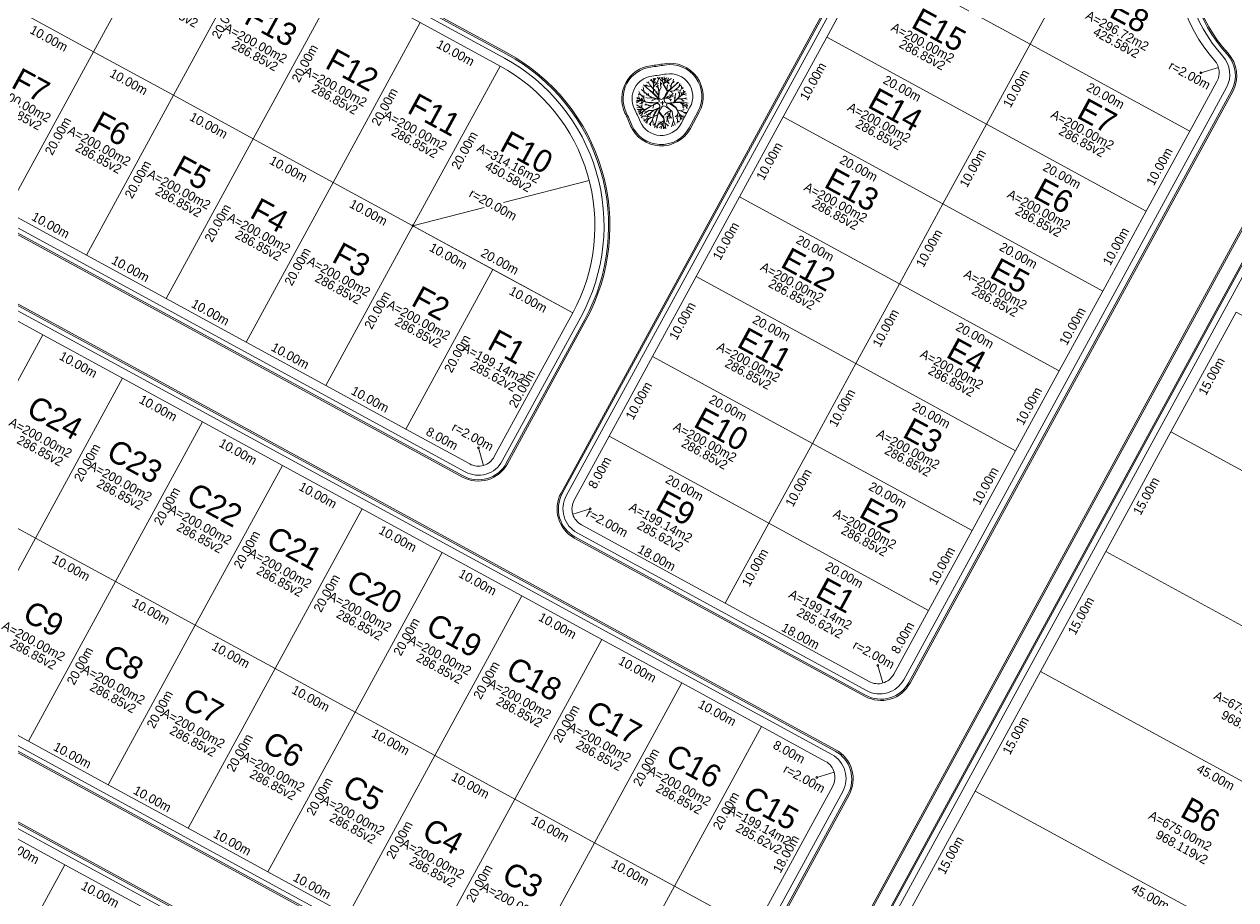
# Model space of a CAD drawing. Header units: metres. Extents: x 25 to 399, y 5 to 459.
# Drawn here: x 161.9 to 295.1, y 120.1 to 216.4 of the extents above; entities that cross this region are included whole.
import ezdxf
from ezdxf.enums import TextEntityAlignment as Align

# ---------------------------------------------------------------- set-up
doc = ezdxf.new("R2010")
doc.units = ezdxf.units.M
for name, color, linetype, lineweight in [('ACERAS', 7, 'Continuous', 0), ('JARDINERIA', 250, 'Continuous', 0), ('LOTES', 250, 'Continuous', 5), ('textos', 16, 'Continuous', 0)]:
    doc.layers.add(name, color=color, linetype=linetype, lineweight=lineweight)
doc.styles.get("Standard").update_dxf_attribs({"font": ''})
doc.styles.get('Standard').set_extended_font_data('Caviar Dreams')

# ---------------------------------------------------------------- blocks, each defined once
blk = doc.blocks.new('A$C64D44EF8')
at = {"layer": 'JARDINERIA', "color": 116, "lineweight": 0, "true_color": 0x136734}
for p, q in [((0.316, 0.911), (0.267, 0.945)), ((0.334, 0.862), (0.297, 0.959)), ((0.328, 0.878), (0.345, 0.976)), ((0.341, 0.953), (0.33, 0.973)), ((0.334, 0.916), (0.378, 0.968)), ((0.424, 0.974), (0.402, 0.981)), ((0.402, 0.892), (0.429, 0.954)), ((0.429, 0.954), (0.42, 0.994)), ((0.429, 0.954), (0.462, 0.99)), ((0.471, 0.943), (0.464, 0.964)), ((0.506, 0.912), (0.471, 0.943)), ((0.505, 0.915), (0.471, 0.943)), ((0.505, 0.921), (0.494, 0.997)), ((0.494, 0.997), (0.503, 0.919)), ((0.515, 0.964), (0.509, 0.989)), ((0.547, 0.933), (0.515, 0.964)), ((0.527, 0.86), (0.594, 0.989)), ((0.534, 0.874), (0.679, 0.964)), ((0.55, 0.905), (0.54, 0.997)), ((0.545, 0.949), (0.564, 0.975)), ((0.563, 0.929), (0.583, 0.94)), ((0.598, 0.914), (0.623, 0.982)), ((0.705, 0.887), (0.717, 0.951)), ((0.074, 0.668), (0.051, 0.719)), ((0.193, 0.673), (0.102, 0.762)), ((0.14, 0.787), (0.125, 0.812)), ((0.326, 0.678), (0.137, 0.849)), ((0.146, 0.719), (0.14, 0.787)), ((0.188, 0.823), (0.173, 0.843)), ((0.198, 0.794), (0.188, 0.823)), ((0.19, 0.819), (0.2, 0.851)), ((0.325, 0.692), (0.191, 0.8)), ((0.247, 0.875), (0.199, 0.903)), ((0.23, 0.826), (0.213, 0.835)), ((0.289, 0.814), (0.23, 0.826)), ((0.289, 0.814), (0.23, 0.826)), ((0.259, 0.849), (0.231, 0.911)), ((0.329, 0.771), (0.259, 0.849)), ((0.289, 0.814), (0.259, 0.849)), ((0.329, 0.767), (0.289, 0.814)), ((0.325, 0.692), (0.329, 0.767)), ((0.329, 0.771), (0.334, 0.862)), ((0.33, 0.686), (0.333, 0.809)), ((0.402, 0.892), (0.333, 0.811)), ((0.333, 0.811), (0.334, 0.862)), ((0.333, 0.809), (0.372, 0.856)), ((0.334, 0.864), (0.368, 0.91)), ((0.366, 0.733), (0.338, 0.751)), ((0.35, 0.885), (0.372, 0.89)), ((0.375, 0.715), (0.352, 0.765)), ((0.372, 0.856), (0.402, 0.892)), ((0.372, 0.856), (0.431, 0.87)), ((0.372, 0.856), (0.431, 0.87)), ((0.429, 0.639), (0.375, 0.715)), ((0.397, 0.688), (0.375, 0.715)), ((0.421, 0.788), (0.383, 0.82)), ((0.398, 0.708), (0.394, 0.719)), ((0.397, 0.688), (0.398, 0.703)), ((0.398, 0.687), (0.398, 0.708)), ((0.415, 0.818), (0.407, 0.846)), ((0.408, 0.905), (0.425, 0.91)), ((0.415, 0.819), (0.425, 0.842)), ((0.439, 0.724), (0.415, 0.818)), ((0.435, 0.72), (0.415, 0.818)), ((0.435, 0.72), (0.429, 0.649)), ((0.433, 0.587), (0.44, 0.717)), ((0.439, 0.724), (0.478, 0.799)), ((0.44, 0.717), (0.478, 0.799)), ((0.47, 0.832), (0.466, 0.902)), ((0.47, 0.839), (0.494, 0.876)), ((0.478, 0.799), (0.47, 0.832)), ((0.503, 0.919), (0.505, 0.915)), ((0.526, 0.867), (0.505, 0.921)), ((0.506, 0.912), (0.523, 0.863)), ((0.523, 0.863), (0.52, 0.856)), ((0.601, 0.717), (0.52, 0.856)), ((0.563, 0.929), (0.526, 0.867)), ((0.527, 0.855), (0.527, 0.86)), ((0.607, 0.721), (0.527, 0.855)), ((0.541, 0.582), (0.612, 0.713)), ((0.566, 0.894), (0.634, 0.896)), ((0.586, 0.757), (0.604, 0.842)), ((0.595, 0.8), (0.588, 0.816)), ((0.594, 0.895), (0.634, 0.865)), ((0.607, 0.721), (0.66, 0.765)), ((0.612, 0.713), (0.619, 0.72)), ((0.619, 0.72), (0.727, 0.726)), ((0.623, 0.723), (0.814, 0.893)), ((0.623, 0.723), (0.727, 0.726)), ((0.668, 0.802), (0.649, 0.838)), ((0.66, 0.765), (0.682, 0.866)), ((0.662, 0.722), (0.694, 0.698)), ((0.664, 0.768), (0.785, 0.867)), ((0.664, 0.768), (0.682, 0.866)), ((0.682, 0.866), (0.732, 0.911)), ((0.719, 0.899), (0.737, 0.901)), ((0.727, 0.726), (0.866, 0.84)), ((0.751, 0.746), (0.816, 0.748)), ((0.766, 0.758), (0.77, 0.775)), ((0.784, 0.866), (0.791, 0.896)), ((0.832, 0.663), (0.804, 0.717)), ((0.832, 0.663), (0.804, 0.717)), ((0.818, 0.801), (0.84, 0.867)), ((0.839, 0.709), (0.824, 0.604)), ((0.832, 0.663), (0.839, 0.709)), ((0.846, 0.722), (0.838, 0.739)), ((0.839, 0.709), (0.869, 0.77)), ((0.869, 0.77), (0.875, 0.819)), ((0.869, 0.77), (0.905, 0.79)), ((0.878, 0.645), (0.941, 0.721)), ((0.887, 0.78), (0.907, 0.767)), ((0.902, 0.674), (0.913, 0.741)), ((0.926, 0.703), (0.948, 0.708)), ((0.071, 0.547), (0, 0.503)), ((0.033, 0.523), (0.001, 0.529)), ((0.123, 0.546), (0.002, 0.549)), ((0.041, 0.587), (0.007, 0.583)), ((0.105, 0.546), (0.011, 0.606)), ((0.044, 0.548), (0.024, 0.561)), ((0.074, 0.668), (0.034, 0.676)), ((0.054, 0.672), (0.039, 0.654)), ((0.073, 0.567), (0.042, 0.627)), ((0.097, 0.494), (0.056, 0.481)), ((0.122, 0.619), (0.074, 0.668)), ((0.133, 0.522), (0.088, 0.52)), ((0.121, 0.546), (0.092, 0.595)), ((0.147, 0.534), (0.097, 0.494)), ((0.12, 0.512), (0.106, 0.48)), ((0.108, 0.569), (0.112, 0.591)), ((0.111, 0.63), (0.114, 0.648)), ((0.122, 0.619), (0.169, 0.525)), ((0.143, 0.579), (0.122, 0.619)), ((0.179, 0.518), (0.123, 0.546)), ((0.169, 0.525), (0.123, 0.546)), ((0.143, 0.578), (0.143, 0.644)), ((0.171, 0.524), (0.143, 0.578)), ((0.173, 0.693), (0.144, 0.694)), ((0.18, 0.52), (0.171, 0.524)), ((0.192, 0.465), (0.175, 0.485)), ((0.179, 0.518), (0.25, 0.504)), ((0.18, 0.52), (0.254, 0.509)), ((0.213, 0.59), (0.184, 0.608)), ((0.216, 0.656), (0.191, 0.654)), ((0.216, 0.655), (0.193, 0.673)), ((0.297, 0.601), (0.213, 0.59)), ((0.303, 0.598), (0.213, 0.59)), ((0.297, 0.601), (0.216, 0.655)), ((0.302, 0.603), (0.216, 0.655)), ((0.242, 0.639), (0.226, 0.686)), ((0.25, 0.504), (0.257, 0.501)), ((0.291, 0.442), (0.38, 0.493)), ((0.379, 0.575), (0.293, 0.537)), ((0.324, 0.553), (0.293, 0.537)), ((0.302, 0.603), (0.425, 0.569)), ((0.369, 0.578), (0.303, 0.598)), ((0.326, 0.554), (0.305, 0.558)), ((0.324, 0.553), (0.31, 0.557)), ((0.369, 0.578), (0.326, 0.554)), ((0.38, 0.493), (0.366, 0.494)), ((0.432, 0.558), (0.379, 0.575)), ((0.429, 0.649), (0.398, 0.687)), ((0.429, 0.639), (0.425, 0.592)), ((0.5, 0.5), (0.465, 0.5)), ((0.5, 0.5), (0.5, 0.534)), ((0.5, 0.5), (0.53, 0.5)), ((0.5, 0.5), (0.5, 0.461)), ((0.533, 0.566), (0.54, 0.579)), ((0.544, 0.518), (0.533, 0.566)), ((0.54, 0.579), (0.604, 0.59)), ((0.541, 0.582), (0.577, 0.587)), ((0.581, 0.493), (0.544, 0.518)), ((0.577, 0.587), (0.609, 0.619)), ((0.579, 0.588), (0.609, 0.619)), ((0.579, 0.588), (0.65, 0.598)), ((0.716, 0.506), (0.581, 0.493)), ((0.604, 0.59), (0.658, 0.562)), ((0.605, 0.59), (0.65, 0.598)), ((0.605, 0.59), (0.658, 0.562)), ((0.609, 0.619), (0.625, 0.628)), ((0.633, 0.596), (0.711, 0.682)), ((0.761, 0.402), (0.635, 0.486)), ((0.644, 0.57), (0.649, 0.559)), ((0.655, 0.62), (0.649, 0.655)), ((0.649, 0.559), (0.662, 0.527)), ((0.65, 0.598), (0.711, 0.628)), ((0.766, 0.403), (0.656, 0.489)), ((0.658, 0.562), (0.677, 0.559)), ((0.697, 0.621), (0.702, 0.634)), ((0.702, 0.634), (0.709, 0.643)), ((0.716, 0.506), (0.737, 0.525)), ((0.726, 0.506), (0.793, 0.572)), ((0.741, 0.578), (0.729, 0.599)), ((0.737, 0.525), (0.746, 0.636)), ((0.741, 0.529), (0.746, 0.636)), ((0.741, 0.529), (0.822, 0.603)), ((0.746, 0.636), (0.764, 0.681)), ((0.793, 0.572), (0.854, 0.573)), ((0.796, 0.575), (0.862, 0.639)), ((0.796, 0.575), (0.901, 0.573)), ((0.822, 0.603), (0.832, 0.663)), ((0.824, 0.604), (0.862, 0.639)), ((0.841, 0.505), (0.888, 0.466)), ((0.845, 0.505), (0.868, 0.485)), ((0.854, 0.573), (0.903, 0.536)), ((0.855, 0.573), (0.903, 0.536)), ((0.855, 0.573), (0.901, 0.573)), ((0.869, 0.665), (0.857, 0.685)), ((0.862, 0.639), (0.959, 0.674)), ((0.863, 0.639), (0.875, 0.696)), ((0.868, 0.485), (0.912, 0.481)), ((0.87, 0.483), (0.912, 0.481)), ((0.87, 0.483), (0.923, 0.436)), ((0.901, 0.573), (0.966, 0.592)), ((0.903, 0.536), (0.92, 0.53)), ((0.908, 0.509), (1, 0.487)), ((0.911, 0.656), (0.968, 0.642)), ((0.912, 0.481), (0.929, 0.475)), ((0.929, 0.581), (0.981, 0.564)), ((0.945, 0.449), (0.966, 0.474)), ((0.145, 0.373), (0.001, 0.464)), ((0.081, 0.413), (0.009, 0.406)), ((0.161, 0.372), (0.015, 0.376)), ((0.111, 0.374), (0.032, 0.324)), ((0.073, 0.35), (0.041, 0.355)), ((0.116, 0.326), (0.052, 0.283)), ((0.052, 0.283), (0.118, 0.325)), ((0.072, 0.316), (0.053, 0.3)), ((0.084, 0.375), (0.064, 0.388)), ((0.087, 0.359), (0.072, 0.316)), ((0.119, 0.243), (0.072, 0.257)), ((0.113, 0.393), (0.082, 0.453)), ((0.084, 0.375), (0.155, 0.369)), ((0.119, 0.243), (0.087, 0.218)), ((0.111, 0.286), (0.094, 0.27)), ((0.1, 0.418), (0.11, 0.467)), ((0.123, 0.331), (0.111, 0.286)), ((0.121, 0.329), (0.111, 0.286)), ((0.155, 0.369), (0.116, 0.326)), ((0.118, 0.325), (0.121, 0.329)), ((0.187, 0.246), (0.119, 0.243)), ((0.123, 0.331), (0.159, 0.368)), ((0.21, 0.334), (0.15, 0.299)), ((0.215, 0.466), (0.159, 0.463)), ((0.159, 0.368), (0.167, 0.368)), ((0.172, 0.245), (0.16, 0.259)), ((0.161, 0.372), (0.166, 0.371)), ((0.205, 0.33), (0.161, 0.336)), ((0.166, 0.371), (0.288, 0.441)), ((0.215, 0.465), (0.181, 0.464)), ((0.232, 0.235), (0.187, 0.246)), ((0.187, 0.246), (0.289, 0.219)), ((0.232, 0.235), (0.194, 0.282)), ((0.232, 0.235), (0.194, 0.282)), ((0.237, 0.355), (0.21, 0.334)), ((0.291, 0.442), (0.215, 0.466)), ((0.288, 0.441), (0.215, 0.465)), ((0.246, 0.289), (0.222, 0.289)), ((0.247, 0.29), (0.226, 0.27)), ((0.253, 0.452), (0.229, 0.447)), ((0.291, 0.22), (0.232, 0.235)), ((0.327, 0.356), (0.237, 0.355)), ((0.321, 0.352), (0.237, 0.355)), ((0.321, 0.352), (0.247, 0.29)), ((0.327, 0.35), (0.247, 0.29)), ((0.271, 0.308), (0.26, 0.261)), ((0.403, 0.271), (0.291, 0.22)), ((0.33, 0.234), (0.306, 0.178)), ((0.335, 0.463), (0.314, 0.396)), ((0.333, 0.462), (0.321, 0.419)), ((0.358, 0.298), (0.323, 0.256)), ((0.447, 0.407), (0.327, 0.356)), ((0.327, 0.35), (0.393, 0.376)), ((0.401, 0.263), (0.33, 0.234)), ((0.345, 0.283), (0.341, 0.249)), ((0.412, 0.271), (0.341, 0.026)), ((0.354, 0.322), (0.346, 0.314)), ((0.373, 0.332), (0.354, 0.322)), ((0.403, 0.38), (0.358, 0.298)), ((0.372, 0.33), (0.358, 0.325)), ((0.372, 0.33), (0.358, 0.298)), ((0.401, 0.263), (0.361, 0.096)), ((0.393, 0.376), (0.373, 0.332)), ((0.403, 0.38), (0.446, 0.397)), ((0.432, 0.318), (0.522, 0.205)), ((0.438, 0.332), (0.525, 0.206)), ((0.488, 0.26), (0.527, 0.238)), ((0.571, 0.3), (0.542, 0.262)), ((0.624, 0.252), (0.564, 0.22)), ((0.571, 0.3), (0.666, 0.348)), ((0.612, 0.321), (0.571, 0.3)), ((0.644, 0.284), (0.592, 0.2)), ((0.645, 0.3), (0.595, 0.27)), ((0.622, 0.286), (0.6, 0.29)), ((0.666, 0.35), (0.612, 0.321)), ((0.645, 0.301), (0.642, 0.198)), ((0.644, 0.249), (0.675, 0.199)), ((0.666, 0.348), (0.645, 0.301)), ((0.688, 0.33), (0.712, 0.153)), ((0.69, 0.332), (0.712, 0.153)), ((0.792, 0.265), (0.747, 0.224)), ((0.792, 0.264), (0.747, 0.224)), ((0.761, 0.402), (0.803, 0.325)), ((0.766, 0.403), (0.786, 0.363)), ((0.784, 0.219), (0.804, 0.323)), ((0.792, 0.264), (0.784, 0.219)), ((0.786, 0.363), (0.843, 0.342)), ((0.787, 0.359), (0.828, 0.278)), ((0.787, 0.359), (0.887, 0.327)), ((0.803, 0.325), (0.792, 0.265)), ((0.804, 0.323), (0.828, 0.278)), ((0.826, 0.25), (0.808, 0.235)), ((0.829, 0.277), (0.822, 0.22)), ((0.828, 0.278), (0.908, 0.212)), ((0.841, 0.267), (0.875, 0.173)), ((0.843, 0.342), (0.901, 0.361)), ((0.844, 0.342), (0.901, 0.361)), ((0.844, 0.342), (0.887, 0.327)), ((0.868, 0.245), (0.927, 0.239)), ((0.887, 0.327), (0.942, 0.287)), ((0.888, 0.466), (0.901, 0.407)), ((0.888, 0.466), (0.901, 0.407)), ((0.888, 0.466), (0.923, 0.436)), ((0.898, 0.422), (0.893, 0.411)), ((0.901, 0.407), (0.911, 0.391)), ((0.901, 0.361), (0.92, 0.361)), ((0.91, 0.448), (0.99, 0.45)), ((0.91, 0.31), (0.965, 0.309)), ((0.923, 0.436), (0.986, 0.409)), ((0.95, 0.425), (0.979, 0.378)), ((0.968, 0.449), (0.987, 0.434)), ((0.971, 0.416), (0.984, 0.42)), ((0.103, 0.23), (0.107, 0.207)), ((0.194, 0.175), (0.128, 0.191)), ((0.231, 0.185), (0.135, 0.158)), ((0.158, 0.164), (0.145, 0.146)), ((0.243, 0.198), (0.172, 0.122)), ((0.242, 0.197), (0.185, 0.208)), ((0.207, 0.16), (0.197, 0.102)), ((0.216, 0.202), (0.202, 0.22)), ((0.327, 0.233), (0.243, 0.198)), ((0.289, 0.219), (0.243, 0.198)), ((0.288, 0.136), (0.244, 0.084)), ((0.269, 0.113), (0.264, 0.059)), ((0.327, 0.233), (0.288, 0.136)), ((0.306, 0.178), (0.288, 0.136)), ((0.306, 0.178), (0.321, 0.119)), ((0.306, 0.178), (0.321, 0.119)), ((0.344, 0.086), (0.312, 0.082)), ((0.321, 0.119), (0.32, 0.101)), ((0.341, 0.084), (0.33, 0.061)), ((0.363, 0.105), (0.341, 0.084)), ((0.393, 0.054), (0.349, 0.031)), ((0.393, 0.054), (0.388, 0.013)), ((0.39, 0.033), (0.409, 0.019)), ((0.44, 0.103), (0.393, 0.054)), ((0.429, 0.092), (0.411, 0.094)), ((0.48, 0.127), (0.42, 0.134)), ((0.48, 0.126), (0.42, 0.134)), ((0.495, 0.057), (0.436, 0.023)), ((0.44, 0.103), (0.533, 0.156)), ((0.48, 0.126), (0.44, 0.103)), ((0.513, 0.09), (0.464, 0.004)), ((0.513, 0.106), (0.465, 0.074)), ((0.491, 0.091), (0.468, 0.095)), ((0.476, 0.024), (0.479, 0.002)), ((0.532, 0.157), (0.48, 0.127)), ((0.532, 0.155), (0.513, 0.107)), ((0.513, 0.107), (0.515, 0)), ((0.514, 0.055), (0.551, 0.002)), ((0.522, 0.205), (0.532, 0.157)), ((0.525, 0.206), (0.564, 0.004)), ((0.533, 0.156), (0.554, 0.057)), ((0.543, 0.115), (0.614, 0.052)), ((0.592, 0.198), (0.584, 0.132)), ((0.592, 0.2), (0.627, 0.099)), ((0.595, 0.069), (0.6, 0.047)), ((0.604, 0.22), (0.607, 0.197)), ((0.711, 0.157), (0.674, 0.031)), ((0.692, 0.09), (0.712, 0.05)), ((0.712, 0.153), (0.745, 0.064)), ((0.785, 0.204), (0.772, 0.192)), ((0.791, 0.151), (0.78, 0.103)), ((0.784, 0.219), (0.791, 0.151)), ((0.791, 0.151), (0.818, 0.121)), ((0.805, 0.136), (0.828, 0.141)), ((0.854, 0.231), (0.842, 0.164)), ((0.867, 0.196), (0.886, 0.184))]:
    blk.add_line(p, q, dxfattribs=at)
for points in [[(0.433, 0.587), (0.458, 0.57), (0.485, 0.564), (0.51, 0.575), (0.536, 0.604), (0.565, 0.651), (0.601, 0.717)], [(0.254, 0.509), (0.311, 0.505), (0.356, 0.503), (0.389, 0.504), (0.412, 0.506), (0.428, 0.51), (0.436, 0.516), (0.44, 0.523), (0.441, 0.53), (0.44, 0.539), (0.437, 0.548), (0.432, 0.558)], [(0.366, 0.494), (0.332, 0.498), (0.257, 0.501)], [(0.326, 0.678), (0.36, 0.639)], [(0.33, 0.686), (0.381, 0.634), (0.425, 0.592)], [(0.335, 0.463), (0.359, 0.476), (0.376, 0.485), (0.385, 0.489), (0.39, 0.491), (0.393, 0.49), (0.396, 0.489), (0.399, 0.489), (0.403, 0.488), (0.406, 0.486), (0.41, 0.485), (0.414, 0.484), (0.418, 0.482), (0.422, 0.48), (0.425, 0.479), (0.429, 0.477), (0.432, 0.475), (0.435, 0.472), (0.437, 0.47), (0.44, 0.467), (0.442, 0.464), (0.444, 0.46), (0.446, 0.456), (0.447, 0.452), (0.448, 0.447), (0.449, 0.441), (0.45, 0.434), (0.45, 0.426), (0.449, 0.417), (0.447, 0.407)], [(0.425, 0.569), (0.424, 0.571), (0.413, 0.585), (0.399, 0.601), (0.381, 0.619), (0.36, 0.639)], [(0.69, 0.332), (0.633, 0.383), (0.595, 0.422), (0.579, 0.45), (0.586, 0.47), (0.62, 0.484), (0.635, 0.486)], [(0.656, 0.489), (0.683, 0.493), (0.778, 0.501), (0.841, 0.505)], [(0.908, 0.509), (0.777, 0.506), (0.726, 0.506)], [(0.845, 0.505), (0.908, 0.509)], [(0.167, 0.368), (0.239, 0.409), (0.293, 0.44), (0.332, 0.462), (0.333, 0.462)], [(0.403, 0.271), (0.428, 0.34), (0.446, 0.397)], [(0.412, 0.271), (0.432, 0.318)], [(0.438, 0.332), (0.442, 0.341), (0.467, 0.392), (0.49, 0.424), (0.514, 0.438), (0.543, 0.435), (0.579, 0.416), (0.626, 0.38), (0.688, 0.33)]]:
    blk.add_lwpolyline(points, dxfattribs=at)

msp = doc.modelspace()

# ---------------------------------------------------------------- linework, layer by layer
at = {"layer": 'ACERAS'}
for points in [[(186.43, 10.57), (228.55, 87.84, 0.414148), (227.15, 92.58), (62.69, 182.28, -0.362712), (58.88, 195.2), (124.39, 315.45, 0.414214), (122.99, 320.2), (45.72, 362.32)], [(186.57, 10.5), (228.68, 87.76, 0.414148), (227.23, 92.72), (62.76, 182.41, -0.362347), (59.02, 195.13), (124.52, 315.38, 0.414214), (123.06, 320.33), (45.79, 362.45)], [(185.86, 10.88), (227.98, 88.15, 0.414148), (226.78, 92.22), (62.43, 181.86, -0.363873), (58.43, 195.42), (123.95, 315.69, 0.414214), (122.75, 319.76), (45.48, 361.88)], [(228.77, 67.24, -0.37077), (228.23, 69.79), (302.01, 205.14, -0.266061), (306.87, 208.14, 0.155129), (316.07, 211.39, -0.294675), (322.29, 211.85), (352.27, 195.5)], [(228.09, 69.86), (301.87, 205.22, -0.266061), (306.87, 208.29, 0.155129), (315.98, 211.51, -0.294675), (322.36, 211.98), (352.35, 195.64)], [(195.26, 5.76), (303.5, 204.33, -0.266061), (306.93, 206.44, 0.155129), (317.1, 210.03, -0.294675), (321.48, 210.36), (351.46, 194.01)], [(195.39, 5.69), (303.63, 204.26, -0.266061), (306.93, 206.29, 0.155129), (317.19, 209.91, -0.294675), (321.41, 210.22), (351.39, 193.88)], [(195.96, 5.38), (304.2, 203.95, -0.266061), (306.95, 205.64, 0.155129), (317.58, 209.39, -0.294675), (321.09, 209.65), (351.08, 193.31)]]:
    msp.add_lwpolyline(points, format="xyb", dxfattribs=at)
for points in [[(220.95, 164.87), (262.11, 240.38, -0.414214), (267.06, 241.84), (288.31, 230.26, -0.312963), (290.18, 226.54, 0.22362), (294.27, 213.22, -0.319658), (294.78, 209.02), (259.31, 143.96, -0.414214), (254.36, 142.5), (222.4, 159.92, -0.414214)], [(221.08, 164.8), (262.24, 240.31, -0.414214), (266.99, 241.71), (288.24, 230.12, -0.312963), (290.03, 226.56, 0.22362), (294.16, 213.12, -0.319658), (294.65, 209.09), (259.18, 144.03, -0.414214), (254.43, 142.63), (222.47, 160.05, -0.414214)], [(221.52, 164.56), (262.68, 240.07, -0.414214), (266.75, 241.27), (288, 229.69, -0.312963), (289.53, 226.63, 0.221534), (293.7, 212.89, -0.31747), (294.1, 209.45), (258.61, 144.34, -0.414214), (254.54, 143.14), (222.71, 160.49, -0.414214)], [(134.6, 207.78), (210.11, 166.62, 0.414214), (215.06, 168.08), (223.68, 183.88, 0.414214), (215.03, 213.26), (171.13, 237.19, 0.414214), (141.76, 228.54), (133.14, 212.73, 0.414214)], [(134.67, 207.91), (210.18, 166.75, 0.414214), (214.93, 168.15), (223.55, 183.96, 0.414214), (214.96, 213.12), (171.06, 237.05, 0.414214), (141.89, 228.47), (133.27, 212.66, 0.414214)], [(134.91, 208.35), (210.42, 167.19, 0.414214), (214.49, 168.39), (223.11, 184.2, 0.414214), (214.72, 212.69), (170.82, 236.62, 0.414214), (142.33, 228.23), (133.71, 212.42, 0.414214)], [(131.39, 201.9), (251.16, 136.62, -0.414214), (252.61, 131.67), (235.38, 100.06, -0.414214), (230.43, 98.6), (110.67, 163.88, -0.414214), (109.21, 168.83), (126.44, 200.44, -0.414214)], [(131.32, 201.77), (251.08, 136.49, -0.414214), (252.48, 131.74), (235.25, 100.13, -0.414214), (230.5, 98.73), (110.74, 164.01, -0.414214), (109.34, 168.76), (126.57, 200.37, -0.414214)], [(131.08, 201.33), (250.71, 136.12, -0.414214), (251.91, 132.05), (234.68, 100.44, -0.414214), (230.61, 99.24), (110.98, 164.45, -0.414214), (109.78, 168.52), (127.01, 200.13, -0.414214)]]:
    msp.add_lwpolyline(points, format="xyb", close=True, dxfattribs=at)
at = {"layer": 'JARDINERIA', "elevation": -1110.01}
for points in [[(232.3, 212.07, -0.011388), (230.8, 211.85, 0.511453), (227.97, 206.65, -0.011388), (228.59, 205.26, 0.62751), (235.16, 204.94), (236.13, 206.73, 0.62751)], [(232.33, 211.92, -0.011388), (230.82, 211.7, 0.511453), (228.1, 206.71, -0.011388), (228.73, 205.32, 0.62751), (235.02, 205.01), (236, 206.8, 0.62751)], [(232.5, 210.94, -0.011388), (230.94, 210.71, 0.511453), (229, 207.15, -0.011388), (229.65, 205.71, 0.62751), (234.15, 205.49), (235.12, 207.28, 0.62751)]]:
    msp.add_lwpolyline(points, format="xyb", close=True, dxfattribs=at)
at = {"layer": 'LOTES'}
for points in [[(169.55, 213.39), (160.77, 218.18), (170.34, 235.74), (179.12, 230.95)], [(277.29, 223), (259.73, 232.57), (254.94, 223.79), (272.5, 214.22)], [(178.33, 208.61), (169.55, 213.39), (179.12, 230.95), (187.9, 226.17)], [(187.11, 203.82), (178.33, 208.61), (187.9, 226.17), (196.68, 221.38)], [(272.5, 214.22), (254.94, 223.79), (250.15, 215.01), (267.71, 205.44)], [(195.89, 199.03), (187.11, 203.82), (196.68, 221.38), (205.46, 216.59)], [(159.97, 195.83), (151.19, 200.62), (160.77, 218.18), (169.55, 213.39)], [(204.67, 194.25), (195.89, 199.03), (205.46, 216.59), (214.24, 211.81)], [(267.71, 205.44), (250.15, 215.01), (245.37, 206.23), (262.93, 196.66)], [(168.76, 191.04), (159.97, 195.83), (169.55, 213.39), (178.33, 208.61)], [(290.06, 204.65), (272.5, 214.22), (267.71, 205.44), (285.27, 195.87)], [(177.54, 186.26), (168.76, 191.04), (178.33, 208.61), (187.11, 203.82)], [(262.93, 196.66), (245.37, 206.23), (240.58, 197.45), (258.14, 187.88)], [(285.27, 195.87), (267.71, 205.44), (262.93, 196.66), (280.49, 187.08)], [(186.32, 181.47), (177.54, 186.26), (187.11, 203.82), (195.89, 199.03)], [(195.1, 176.69), (186.32, 181.47), (195.89, 199.03), (204.67, 194.25)], [(258.14, 187.88), (240.58, 197.45), (235.79, 188.67), (253.36, 179.1)], [(280.49, 187.08), (262.93, 196.66), (258.14, 187.88), (275.7, 178.3)], [(203.88, 171.9), (195.1, 176.69), (204.67, 194.25), (213.45, 189.46)], [(253.36, 179.1), (235.79, 188.67), (231.01, 179.89), (248.57, 170.32)], [(275.7, 178.3), (258.14, 187.88), (253.36, 179.1), (270.92, 169.52)], [(163.97, 182.26), (155.19, 187.05), (145.62, 169.49), (154.4, 164.7)], [(334.68, 163.24), (295.17, 184.77), (287.99, 171.6), (327.51, 150.07)], [(172.75, 177.48), (163.97, 182.26), (154.4, 164.7), (163.18, 159.92)], [(248.57, 170.32), (231.01, 179.89), (226.22, 171.11), (243.78, 161.54)], [(270.92, 169.52), (253.36, 179.1), (248.57, 170.32), (266.13, 160.74)], [(181.53, 172.69), (172.75, 177.48), (163.18, 159.92), (171.96, 155.13)], [(190.31, 167.91), (181.53, 172.69), (171.96, 155.13), (180.74, 150.35)], [(327.51, 150.07), (287.99, 171.6), (280.82, 158.43), (320.33, 136.9)], [(266.13, 160.74), (248.57, 170.32), (243.78, 161.54), (261.34, 151.96)], [(199.09, 163.12), (190.31, 167.91), (180.74, 150.35), (189.52, 145.56)], [(163.18, 159.92), (154.4, 164.7), (144.82, 147.14), (153.6, 142.36)], [(207.87, 158.33), (199.09, 163.12), (189.52, 145.56), (198.3, 140.77)], [(171.96, 155.13), (163.18, 159.92), (153.6, 142.36), (162.39, 137.57)], [(216.65, 153.55), (207.87, 158.33), (198.3, 140.77), (207.08, 135.99)], [(320.33, 136.9), (280.82, 158.43), (273.64, 145.26), (313.15, 123.73)], [(180.74, 150.35), (171.96, 155.13), (162.39, 137.57), (171.17, 132.78)], [(225.43, 148.76), (216.65, 153.55), (207.08, 135.99), (215.86, 131.2)], [(189.52, 145.56), (180.74, 150.35), (171.17, 132.78), (179.95, 128)], [(234.21, 143.98), (225.43, 148.76), (215.86, 131.2), (224.64, 126.41)], [(198.3, 140.77), (189.52, 145.56), (179.95, 128), (188.73, 123.21)], [(313.15, 123.73), (273.64, 145.26), (266.46, 132.09), (305.97, 110.56)], [(242.99, 139.19), (234.21, 143.98), (224.64, 126.41), (233.42, 121.63)], [(207.08, 135.99), (198.3, 140.77), (188.73, 123.21), (197.51, 118.43)], [(215.86, 131.2), (207.08, 135.99), (197.51, 118.43), (206.29, 113.64)], [(305.97, 110.56), (266.46, 132.09), (259.28, 118.92), (298.79, 97.38)], [(224.64, 126.41), (215.86, 131.2), (206.29, 113.64), (215.07, 108.85)], [(166.38, 124), (157.6, 128.79), (148.03, 111.23), (156.81, 106.44)], [(233.42, 121.63), (224.64, 126.41), (215.07, 108.85), (223.85, 104.07)], [(175.16, 119.22), (166.38, 124), (156.81, 106.44), (165.59, 101.66)]]:
    msp.add_lwpolyline(points, close=True, dxfattribs=at)
for points in [[(288.54, 226.77, 0.312963), (287.52, 228.81), (282.07, 231.78), (277.29, 223), (272.5, 214.22), (290.06, 204.65), (293.05, 210.13, 0.313814), (292.8, 212.4, -0.21805)], [(222.23, 184.67), (204.67, 194.25), (214.24, 211.81, -0.414214)], [(213.61, 168.87, -0.414214), (210.9, 168.07), (203.88, 171.9), (213.45, 189.46), (222.23, 184.67)], [(243.78, 161.54), (226.22, 171.11), (222.39, 164.08, 0.414214), (223.19, 161.37), (239, 152.76)], [(261.34, 151.96), (243.78, 161.54), (239, 152.76), (254.8, 144.14, 0.414214), (257.51, 144.94)], [(250.81, 132.65, 0.414214), (250.02, 135.36), (242.99, 139.19), (233.42, 121.63), (242.2, 116.84)], [(242.2, 116.84), (233.42, 121.63), (223.85, 104.07), (230.87, 100.24, 0.414214), (233.58, 101.04)]]:
    msp.add_lwpolyline(points, format="xyb", close=True, dxfattribs=at)
at = {"layer": 'textos'}
for p, q in [((291.29, 211.08), (293.21, 211.65)), ((214.63, 196.81), (224.04, 199.23)), ((204.67, 194.25), (212.48, 196.26)), ((211.86, 169.83), (212.42, 167.91)), ((224.15, 163.13), (222.23, 162.56)), ((255.76, 145.9), (256.32, 143.98)), ((249.06, 133.6), (250.98, 134.17))]:
    msp.add_line(p, q, dxfattribs=at)
for centre in [(291.29, 211.08), (204.67, 194.25), (211.86, 169.83), (224.15, 163.13), (255.76, 145.9), (249.06, 133.6)]:
    msp.add_circle(centre, 0.1, dxfattribs=at)

# ---------------------------------------------------------------- block references
at = {"layer": 'JARDINERIA', "xscale": 5.699999999999999, "yscale": 5.699999999999999, "zscale": 5.699999999999999, "rotation": 0.5738691969927138}
msp.add_blockref('A$C64D44EF8', (229.26, 204.9, -1110.01), dxfattribs=at)

# ---------------------------------------------------------------- texts
at = {"layer": 'textos'}
for s, rotation, p in [('286.85v2', 331.4053, (178.52, 217.75)), ('20.00m', 61.4053, (183.99, 216.91)), ('A=296.72m2', 331.4053, (282.1, 215.7)), ('10.00m', 331.4053, (164.65, 214.86)), ('A=200.00m2', 331.4053, (187.37, 214.33)), ('A=200.00m2', 331.4053, (260.71, 214.39)), ('425.58v2', 331.4053, (281.99, 214.39)), ('286.85v2', 331.4053, (187.3, 212.96)), ('10.00m', 331.4053, (209.35, 213.28)), ('286.85v2', 331.4053, (260.66, 213.06)), ('20.00m', 61.4053, (192.77, 212.12)), ('10.00m', 61.4053, (248.64, 210.14)), ('r=2.00m', 331.4053, (290.05, 210.8)), ('10.00m', 331.4053, (173.43, 210.08)), ('A=200.00m2', 331.4053, (196.15, 209.55)), ('20.00m', 331.4053, (258.45, 209.35)), ('10.00m', 61.4053, (270.98, 209.35)), ('A=200.00m2', 331.4053, (161.4, 207.83)), ('286.85v2', 331.4053, (196.08, 208.18)), ('20.00m', 61.4053, (201.55, 207.33)), ('20.00m', 331.4053, (280.8, 208.55)), ('286.85v2', 331.4053, (161.33, 206.46)), ('10.00m', 331.4053, (182.21, 205.29)), ('A=200.00m2', 331.4053, (204.94, 204.76)), ('A=200.00m2', 331.4053, (255.92, 205.61)), ('A=200.00m2', 331.4053, (278.27, 204.82)), ('20.00m', 61.4053, (165.64, 204.13)), ('A=200.00m2', 331.4053, (170.18, 203.04)), ('286.85v2', 331.4053, (255.87, 204.28)), ('286.85v2', 331.4053, (278.22, 203.49)), ('286.85v2', 331.4053, (204.86, 203.39)), ('20.00m', 61.4053, (210.33, 202.55)), ('286.85v2', 331.4053, (170.11, 201.68)), ('A=314.16m2', 331.4053, (215.19, 201.13)), ('10.00m', 61.4053, (243.85, 201.36)), ('10.00m', 61.4053, (266.2, 200.57)), ('10.00m', 61.4053, (286.73, 200.77)), ('20.00m', 61.4053, (174.42, 199.35)), ('10.00m', 331.4053, (190.99, 200.5)), ('450.58v2', 331.4053, (215.15, 199.66)), ('20.00m', 331.4053, (253.67, 200.57)), ('20.00m', 331.4053, (276.02, 199.77)), ('A=200.00m2', 331.4053, (178.96, 198.26)), ('286.85v2', 331.4053, (178.89, 196.89)), ('A=200.00m2', 331.4053, (251.14, 196.83)), ('r=20.00m', 331.4053, (213.47, 196.58)), ('286.85v2', 331.4053, (251.09, 195.5)), ('A=200.00m2', 331.4053, (273.48, 196.04)), ('20.00m', 61.4053, (183.2, 194.56)), ('10.00m', 331.4053, (199.78, 195.72)), ('286.85v2', 331.4053, (273.43, 194.71)), ('10.00m', 331.4053, (164.84, 194.32)), ('A=200.00m2', 331.4053, (187.74, 193.47)), ('10.00m', 61.4053, (239.07, 192.58)), ('286.85v2', 331.4053, (187.67, 192.1)), ('20.00m', 331.4053, (248.88, 191.78)), ('10.00m', 61.4053, (261.41, 191.79)), ('10.00m', 61.4053, (281.94, 191.99)), ('10.00m', 331.4053, (208.56, 190.93)), ('20.00m', 331.4053, (271.23, 190.99)), ('10.00m', 331.4053, (173.62, 189.53)), ('20.00m', 61.4053, (191.98, 189.77)), ('A=200.00m2', 331.4053, (196.52, 188.68)), ('20.00m', 331.4053, (214.22, 190.33)), ('A=200.00m2', 331.4053, (246.35, 188.05)), ('A=200.00m2', 331.4053, (268.7, 187.26)), ('286.85v2', 331.4053, (196.45, 187.32)), ('286.85v2', 331.4053, (246.3, 186.72)), ('20.00m', 61.4053, (200.76, 184.99)), ('10.00m', 331.4053, (217.34, 186.15)), ('286.85v2', 331.4053, (268.65, 185.93)), ('10.00m', 331.4053, (182.4, 184.74)), ('A=200.00m2', 331.4053, (205.3, 183.9)), ('10.00m', 61.4053, (234.28, 183.8)), ('10.00m', 61.4053, (277.16, 183.21)), ('286.85v2', 331.4053, (205.23, 182.53)), ('20.00m', 331.4053, (244.1, 183)), ('10.00m', 61.4053, (256.63, 183.01)), ('20.00m', 331.4053, (266.44, 182.21)), ('10.00m', 331.4053, (191.18, 179.96)), ('20.00m', 61.4053, (209.54, 180.2)), ('A=199.14m2', 331.4053, (213.55, 179.14)), ('A=200.00m2', 331.4053, (241.56, 179.27)), ('10.00m', 331.4053, (167.88, 178.99)), ('A=200.00m2', 331.4053, (263.91, 178.48)), ('285.62v2', 331.4053, (213.52, 177.71)), ('286.85v2', 331.4053, (241.51, 177.94)), ('286.85v2', 331.4053, (263.86, 177.15)), ('15.00m', 61.4053, (292.46, 177.71)), ('20.00m', 61.4053, (216.65, 176.32)), ('10.00m', 331.4053, (199.96, 175.17)), ('10.00m', 61.4053, (229.49, 175.02)), ('10.00m', 61.4053, (251.84, 174.23)), ('10.00m', 61.4053, (272.37, 174.43)), ('10.00m', 331.4053, (176.66, 174.21)), ('20.00m', 331.4053, (239.31, 174.22)), ('20.00m', 331.4053, (261.66, 173.43)), ('A=200.00m2', 331.4053, (163.73, 170.96)), ('8.00m', 331.4053, (207.87, 170.86)), ('r=2.00m', 331.4053, (211.24, 171.06)), ('A=200.00m2', 331.4053, (236.78, 170.49)), ('286.85v2', 331.4053, (163.68, 169.51)), ('10.00m', 331.4053, (185.44, 169.42)), ('286.85v2', 331.4053, (236.73, 169.16)), ('A=200.00m2', 331.4053, (259.12, 169.7)), ('20.00m', 61.4053, (168.84, 168.22)), ('286.85v2', 331.4053, (259.07, 168.37)), ('A=200.00m2', 331.4053, (172.51, 166.17)), ('8.00m', 61.4053, (225.19, 167.12)), ('20.00m', 331.4053, (234.52, 165.44)), ('10.00m', 61.4053, (247.05, 165.45)), ('10.00m', 61.4053, (267.59, 165.65)), ('15.00m', 61.4053, (285.28, 164.54)), ('286.85v2', 331.4053, (172.46, 164.73)), ('20.00m', 61.4053, (177.62, 163.43)), ('10.00m', 331.4053, (194.22, 164.63)), ('20.00m', 331.4053, (256.87, 164.65)), ('A=200.00m2', 331.4053, (181.29, 161.39)), ('r=2.00m', 331.4053, (226.01, 161.59)), ('A=199.14m2', 331.4053, (231.91, 161.63)), ('A=200.00m2', 331.4053, (254.34, 160.92)), ('286.85v2', 331.4053, (181.24, 159.94)), ('10.00m', 331.4053, (203, 159.85)), ('285.62v2', 331.4053, (231.85, 160.14)), ('286.85v2', 331.4053, (254.29, 159.59)), ('20.00m', 61.4053, (186.4, 158.65)), ('A=200.00m2', 331.4053, (190.07, 156.6)), ('18.00m', 331.4053, (231.47, 157.76)), ('10.00m', 61.4053, (242.27, 156.67)), ('10.00m', 61.4053, (262.8, 156.87)), ('10.00m', 331.4053, (167.09, 156.65)), ('20.00m', 331.4053, (252.08, 155.87)), ('286.85v2', 331.4053, (190.02, 155.16)), ('10.00m', 331.4053, (211.78, 155.06)), ('20.00m', 61.4053, (195.18, 153.86)), ('10.00m', 331.4053, (175.87, 151.86)), ('A=200.00m2', 331.4053, (198.85, 151.82)), ('A=199.14m2', 331.4053, (249.47, 152.06)), ('15.00m', 61.4053, (278.1, 151.37)), ('286.85v2', 331.4053, (198.8, 150.37)), ('285.62v2', 331.4053, (249.41, 150.57)), ('A=200.00m2', 331.4053, (162.97, 148.59)), ('20.00m', 61.4053, (203.96, 149.07)), ('10.00m', 331.4053, (220.56, 150.28)), ('8.00m', 61.4053, (258.49, 148.96)), ('18.00m', 331.4053, (247.28, 149.14)), ('286.85v2', 331.4053, (162.92, 147.15)), ('10.00m', 331.4053, (184.65, 147.07)), ('A=200.00m2', 331.4053, (207.63, 147.03)), ('r=2.00m', 331.4053, (255.33, 147.1)), ('20.00m', 61.4053, (168.05, 145.87)), ('286.85v2', 331.4053, (207.58, 145.58)), ('10.00m', 331.4053, (229.34, 145.49)), ('A=200.00m2', 331.4053, (171.75, 143.81)), ('20.00m', 61.4053, (212.74, 144.29)), ('286.85v2', 331.4053, (171.7, 142.36)), ('A=200.00m2', 331.4053, (216.41, 142.24)), ('20.00m', 61.4053, (176.83, 141.09)), ('10.00m', 331.4053, (193.43, 142.29)), ('A=675.00m2', 331.4053, (296.2, 140.9)), ('286.85v2', 331.4053, (216.36, 140.8)), ('20.00m', 61.4053, (221.52, 139.5)), ('10.00m', 331.4053, (238.12, 140.7)), ('A=200.00m2', 331.4053, (180.53, 139.02)), ('15.00m', 61.4053, (270.92, 138.2)), ('968.119v2', 331.4053, (296.38, 139.1)), ('286.85v2', 331.4053, (180.48, 137.57)), ('10.00m', 331.4053, (202.21, 137.5)), ('A=200.00m2', 331.4053, (225.19, 137.46)), ('10.00m', 331.4053, (167.24, 136.03)), ('20.00m', 61.4053, (185.61, 136.3)), ('286.85v2', 331.4053, (225.14, 136.01)), ('8.00m', 331.4053, (246.02, 136.4)), ('A=200.00m2', 331.4053, (189.31, 134.23)), ('20.00m', 61.4053, (230.3, 134.72)), ('A=200.00m2', 331.4053, (233.97, 132.67)), ('r=2.00m', 331.4053, (247.69, 133.46)), ('45.00m', 331.4053, (292.91, 133.62)), ('286.85v2', 331.4053, (189.27, 132.79)), ('20.00m', 61.4053, (194.39, 131.51)), ('10.00m', 331.4053, (210.99, 132.72)), ('10.00m', 331.4053, (176.02, 131.24)), ('286.85v2', 331.4053, (233.92, 131.23)), ('20.00m', 61.4053, (239.08, 129.93)), ('A=200.00m2', 331.4053, (198.09, 129.45)), ('286.85v2', 331.4053, (198.05, 128)), ('10.00m', 331.4053, (219.77, 127.93)), ('A=199.14m2', 331.4053, (242.78, 128.31)), ('A=675.00m2', 331.4053, (289.02, 127.73)), ('20.00m', 61.4053, (203.17, 126.73)), ('285.62v2', 331.4053, (242.7, 126.86)), ('10.00m', 331.4053, (161.51, 125.52)), ('10.00m', 331.4053, (184.8, 126.46)), ('A=200.00m2', 331.4053, (206.87, 124.66)), ('18.00m', 61.4053, (245.69, 125.19)), ('15.00m', 61.4053, (263.75, 125.03)), ('968.119v2', 331.4053, (289.2, 125.93)), ('286.85v2', 331.4053, (206.83, 123.22)), ('20.00m', 61.4053, (211.95, 121.94)), ('10.00m', 331.4053, (228.55, 123.14)), ('10.00m', 331.4053, (193.58, 121.67)), ('10.00m', 331.4053, (170.29, 120.73)), ('A=200.00m2', 331.4053, (215.65, 119.88)), ('45.00m', 331.4053, (285.73, 120.45))]:
    msp.add_text(s, height=1, rotation=rotation, dxfattribs=at).set_placement(p, align=Align.MIDDLE)
at = {"layer": 'textos', "char_height": 2.5, "rotation": 331.4053}
for s, insert, attachment_point in [('F13', (185.94, 216.55), 7), ('E8', (282.27, 219.49), 1), ('E15', (260.5, 218.32), 1), ('F12', (194.88, 211.67), 7), ('F7', (160.37, 209.53), 7), ('E14', (255.71, 209.54), 1), ('F11', (203.91, 206.75), 7), ('E7', (278.7, 208.4), 1), ('F6', (169.15, 204.75), 7), ('F10', (214.04, 202.58), 7), ('F5', (178.03, 199.91), 7), ('E13', (250.92, 200.76), 1), ('E6', (273.91, 199.62), 1), ('F4', (186.6, 195.24), 7), ('F3', (195.6, 190.33), 7), ('E12', (246.14, 191.98), 1), ('E5', (269.12, 190.84), 1), ('F2', (204.34, 185.57), 7), ('F1', (212.7, 180.8), 7), ('E11', (241.35, 183.2), 1), ('E4', (264.34, 182.06), 1), ('C24', (163.22, 175.72), 1), ('E10', (236.57, 174.42), 1), ('E3', (259.55, 173.28), 1), ('C23', (172, 170.93), 1), ('C22', (180.78, 166.14), 1), ('E9', (232.37, 165.31), 1), ('E2', (254.76, 164.49), 1), ('C21', (189.56, 161.36), 1), ('C20', (198.34, 156.57), 1), ('E1', (249.98, 155.71), 1), ('C9', (162.79, 153.17), 1), ('C19', (207.12, 151.79), 1), ('C8', (171.57, 148.39), 1), ('C18', (215.9, 147), 1), ('C7', (180.35, 143.6), 1), ('C17', (224.68, 142.21), 1), ('C6', (189.13, 138.81), 1), ('C16', (233.46, 137.43), 1), ('C5', (197.91, 134.03), 1), ('C15', (241.94, 132.81), 1), ('B6', (290.06, 131.55), 1), ('C4', (206.69, 129.24), 1), ('C3', (215.47, 124.46), 1)]:
    msp.add_mtext_dynamic_manual_height_columns(s, width=10.2075, gutter_width=12.5, heights=[0], dxfattribs=dict(at, insert=insert, attachment_point=attachment_point))

doc.saveas('drawing.dxf')
